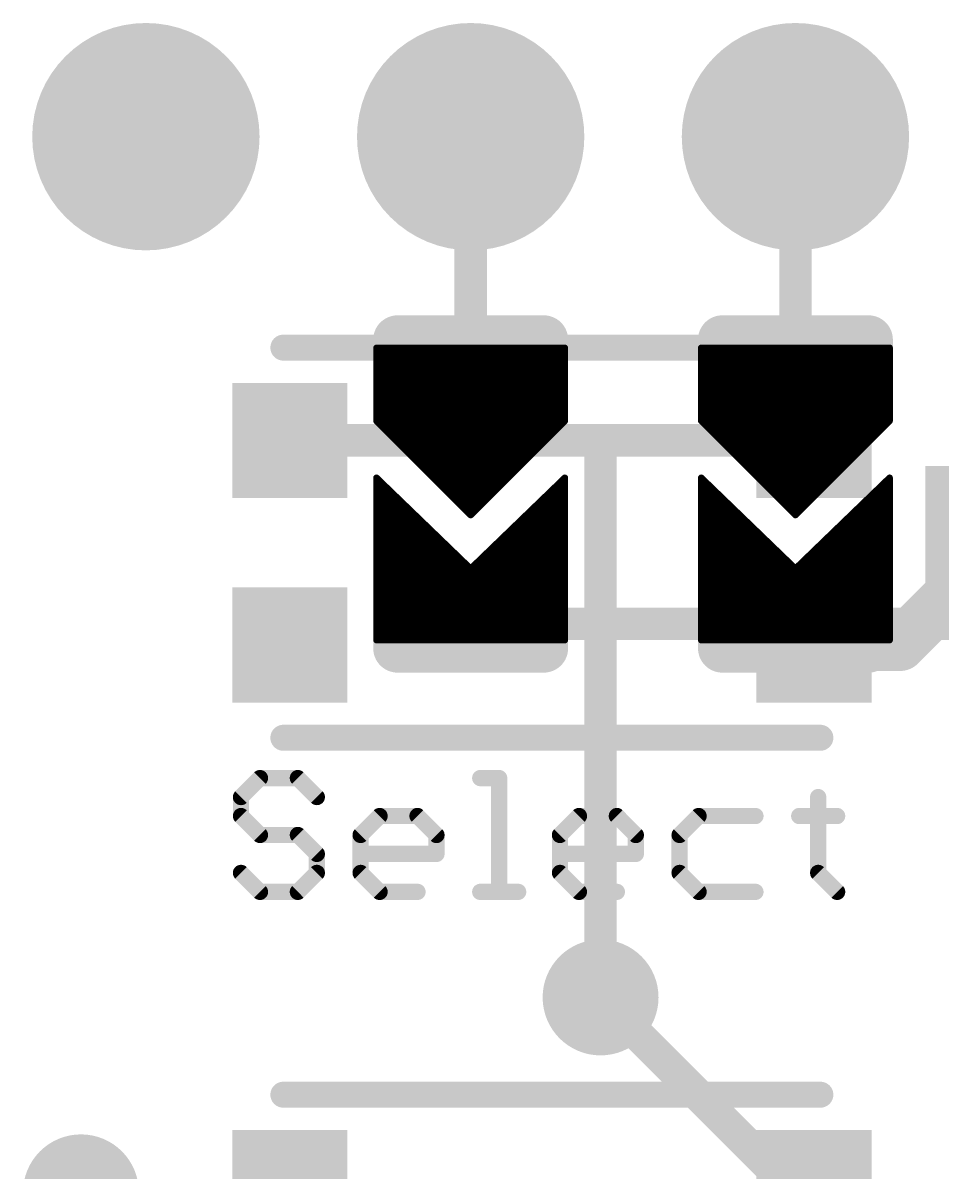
# Model space of a CAD drawing. Extents: x -7.9 to 55.5, y -9.8 to 31.
# Drawn here: x 20.63 to 27.82, y 13.49 to 22.48 of the extents above; entities that cross this region are included whole.
import ezdxf

# ---------------------------------------------------------------- set-up
doc = ezdxf.new("R2010")
doc.units = 0
for name, color, linetype in [('1', 12, 'CONTINUOUS'), ('16', 132, 'CONTINUOUS'), ('17', 110, 'CONTINUOUS'), ('18', 110, 'CONTINUOUS'), ('21', 40, 'CONTINUOUS')]:
    doc.layers.add(name, color=color, linetype=linetype)

# ---------------------------------------------------------------- blocks, each defined once
blk = doc.blocks.new('RECT')
blk.add_solid([(-0.5, -0.5), (0.5, -0.5), (-0.5, 0.5), (0.5, 0.5)])
blk = doc.blocks.new('ROUNDP')
at = {"const_width": 0.5}
blk.add_lwpolyline([(0, -0.25, 1), (0, 0.25, 1), (0, -0.25)], format="xyb", dxfattribs=at)
blk = doc.blocks.new('RECT121920X243840R50')
at = {"const_width": 0.1905}
blk.add_lwpolyline([(0.2858, -0.5715), (0.2858, 0.5715, 0.4142), (0.1905, 0.6668), (-0.1905, 0.6668, 0.4142), (-0.2858, 0.5715), (-0.2858, -0.5715, 0.4142), (-0.1905, -0.6668), (0.1905, -0.6668, 0.4142)], format="xyb", close=True, dxfattribs=at)
blk.add_solid([(-0.2159, -0.5969), (0.2159, -0.5969), (-0.2159, 0.5969), (0.2159, 0.5969)])
blk = doc.blocks.new('ROUNDV')
at = {"const_width": 0.5}
blk.add_lwpolyline([(0, -0.25, 1), (0, 0.25, 1), (0, -0.25)], format="xyb", dxfattribs=at)

msp = doc.modelspace()

# ---------------------------------------------------------------- linework, layer by layer
at = {"layer": '1'}
for points, const_width in [([(25.146, 19.215), (22.715, 19.215)], 0.254), ([(25.146, 14.859), (25.146, 19.215)], 0.254), ([(26.815, 19.215), (25.146, 19.215)], 0.254), ([(27.487, 17.615), (28.287, 18.415)], 0.4064), ([(26.815, 17.615), (27.487, 17.615)], 0.4064)]:
    msp.add_lwpolyline(points, dxfattribs=dict(at, const_width=const_width))
for points, const_width in [([(22.715, 19.2785, 1), (22.715, 19.1515)], 0.127), ([(25.2095, 19.215, 1), (25.0825, 19.215)], 0.127), ([(25.146, 19.2785, 1), (25.146, 19.1515)], 0.127), ([(25.146, 19.1515, 1), (25.146, 19.2785)], 0.127), ([(26.815, 19.1515, 1), (26.815, 19.2785)], 0.127), ([(26.815, 17.7166, 1), (26.815, 17.5134)], 0.2032), ([(27.487, 17.5134, 1), (27.487, 17.7166)], 0.2032), ([(27.4152, 17.6868, 1), (27.5588, 17.5432)], 0.2032), ([(25.0825, 14.859, 1), (25.2095, 14.859)], 0.127)]:
    msp.add_lwpolyline(points, format="xyb", dxfattribs=dict(at, const_width=const_width))
at = {"layer": '16'}
for points, const_width in [([(24.13, 19.812), (24.13, 21.59)], 0.254), ([(26.67, 19.812), (26.67, 21.59)], 0.254), ([(23.3934, 19.939), (23.3934, 19.3675)], 0.0508), ([(24.8666, 19.939), (23.3934, 19.939)], 0.0508), ([(24.8666, 19.3675), (24.8666, 19.939)], 0.0508), ([(25.9334, 19.939), (25.9334, 19.3675)], 0.0508), ([(27.4066, 19.939), (25.9334, 19.939)], 0.0508), ([(27.4066, 19.3675), (27.4066, 19.939)], 0.0508), ([(23.3934, 19.9136), (24.8666, 19.9136)], 0.0508), ([(23.3934, 19.8628), (24.8666, 19.8628)], 0.0508), ([(25.9334, 19.9136), (27.4066, 19.9136)], 0.0508), ([(25.9334, 19.8628), (27.4066, 19.8628)], 0.0508), ([(23.3934, 19.812), (24.8666, 19.812)], 0.0508), ([(23.3934, 19.7612), (24.8666, 19.7612)], 0.0508), ([(25.9334, 19.812), (27.4066, 19.812)], 0.0508), ([(25.9334, 19.7612), (27.4066, 19.7612)], 0.0508), ([(23.3934, 19.7104), (24.8666, 19.7104)], 0.0508), ([(25.9334, 19.7104), (27.4066, 19.7104)], 0.0508), ([(23.3934, 19.6596), (24.8666, 19.6596)], 0.0508), ([(23.3934, 19.6088), (24.8666, 19.6088)], 0.0508), ([(25.9334, 19.6596), (27.4066, 19.6596)], 0.0508), ([(25.9334, 19.6088), (27.4066, 19.6088)], 0.0508), ([(23.3934, 19.558), (24.8666, 19.558)], 0.0508), ([(23.3934, 19.5072), (24.8666, 19.5072)], 0.0508), ([(25.9334, 19.558), (27.4066, 19.558)], 0.0508), ([(25.9334, 19.5072), (27.4066, 19.5072)], 0.0508), ([(23.3934, 19.4564), (24.8666, 19.4564)], 0.0508), ([(23.3934, 19.4056), (24.8666, 19.4056)], 0.0508), ([(25.9334, 19.4564), (27.4066, 19.4564)], 0.0508), ([(25.9334, 19.4056), (27.4066, 19.4056)], 0.0508), ([(23.3934, 19.3675), (24.13, 18.6309)], 0.0508), ([(23.4061, 19.3548), (24.8539, 19.3548)], 0.0508), ([(24.13, 18.6309), (24.8666, 19.3675)], 0.0508), ([(25.9334, 19.3675), (26.67, 18.6309)], 0.0508), ([(25.9461, 19.3548), (27.3939, 19.3548)], 0.0508), ([(26.67, 18.6309), (27.4066, 19.3675)], 0.0508), ([(23.4569, 19.304), (24.8031, 19.304)], 0.0508), ([(23.5077, 19.2532), (24.7523, 19.2532)], 0.0508), ([(25.9969, 19.304), (27.3431, 19.304)], 0.0508), ([(26.0477, 19.2532), (27.2923, 19.2532)], 0.0508), ([(23.5585, 19.2024), (24.7015, 19.2024)], 0.0508), ([(23.6093, 19.1516), (24.6507, 19.1516)], 0.0508), ([(26.0985, 19.2024), (27.2415, 19.2024)], 0.0508), ([(26.1493, 19.1516), (27.1907, 19.1516)], 0.0508), ([(23.6601, 19.1008), (24.5999, 19.1008)], 0.0508), ([(23.7109, 19.05), (24.5491, 19.05)], 0.0508), ([(26.2001, 19.1008), (27.1399, 19.1008)], 0.0508), ([(26.2509, 19.05), (27.0891, 19.05)], 0.0508), ([(23.7617, 18.9992), (24.4983, 18.9992)], 0.0508), ([(26.3017, 18.9992), (27.0383, 18.9992)], 0.0508), ([(23.3934, 18.923), (24.13, 18.2118)], 0.0508), ([(23.3934, 17.653), (23.3934, 18.923)], 0.0508), ([(23.3934, 18.8976), (23.4197, 18.8976)], 0.0508), ([(23.8125, 18.9484), (24.4475, 18.9484)], 0.0508), ([(23.8633, 18.8976), (24.3967, 18.8976)], 0.0508), ([(24.13, 18.2118), (24.8666, 18.923)], 0.0508), ([(24.8403, 18.8976), (24.8666, 18.8976)], 0.0508), ([(24.8666, 18.923), (24.8666, 17.653)], 0.0508), ([(25.9334, 18.923), (26.67, 18.2118)], 0.0508), ([(25.9334, 17.653), (25.9334, 18.923)], 0.0508), ([(25.9334, 18.8976), (25.9597, 18.8976)], 0.0508), ([(26.3525, 18.9484), (26.9875, 18.9484)], 0.0508), ([(26.4033, 18.8976), (26.9367, 18.8976)], 0.0508), ([(26.67, 18.2118), (27.4066, 18.923)], 0.0508), ([(27.3803, 18.8976), (27.4066, 18.8976)], 0.0508), ([(27.4066, 18.923), (27.4066, 17.653)], 0.0508), ([(23.3934, 18.8468), (23.4723, 18.8468)], 0.0508), ([(23.3934, 18.796), (23.5249, 18.796)], 0.0508), ([(23.9141, 18.8468), (24.3459, 18.8468)], 0.0508), ([(23.9649, 18.796), (24.2951, 18.796)], 0.0508), ([(24.7351, 18.796), (24.8666, 18.796)], 0.0508), ([(24.7877, 18.8468), (24.8666, 18.8468)], 0.0508), ([(25.9334, 18.8468), (26.0123, 18.8468)], 0.0508), ([(25.9334, 18.796), (26.0649, 18.796)], 0.0508), ([(26.4541, 18.8468), (26.8859, 18.8468)], 0.0508), ([(26.5049, 18.796), (26.8351, 18.796)], 0.0508), ([(27.2751, 18.796), (27.4066, 18.796)], 0.0508), ([(27.3277, 18.8468), (27.4066, 18.8468)], 0.0508), ([(23.3934, 18.7452), (23.5776, 18.7452)], 0.0508), ([(23.3934, 18.6944), (23.6302, 18.6944)], 0.0508), ([(24.0157, 18.7452), (24.2443, 18.7452)], 0.0508), ([(24.0665, 18.6944), (24.1935, 18.6944)], 0.0508), ([(24.6298, 18.6944), (24.8666, 18.6944)], 0.0508), ([(24.6825, 18.7452), (24.8666, 18.7452)], 0.0508), ([(25.9334, 18.7452), (26.1176, 18.7452)], 0.0508), ([(25.9334, 18.6944), (26.1702, 18.6944)], 0.0508), ([(26.5557, 18.7452), (26.7843, 18.7452)], 0.0508), ([(26.6065, 18.6944), (26.7335, 18.6944)], 0.0508), ([(27.1698, 18.6944), (27.4066, 18.6944)], 0.0508), ([(27.2225, 18.7452), (27.4066, 18.7452)], 0.0508), ([(23.3934, 18.6436), (23.6828, 18.6436)], 0.0508), ([(23.3934, 18.5928), (23.7354, 18.5928)], 0.0508), ([(24.1173, 18.6436), (24.1427, 18.6436)], 0.0508), ([(24.5246, 18.5928), (24.8666, 18.5928)], 0.0508), ([(24.5772, 18.6436), (24.8666, 18.6436)], 0.0508), ([(25.9334, 18.6436), (26.2228, 18.6436)], 0.0508), ([(25.9334, 18.5928), (26.2754, 18.5928)], 0.0508), ([(26.6573, 18.6436), (26.6827, 18.6436)], 0.0508), ([(27.0646, 18.5928), (27.4066, 18.5928)], 0.0508), ([(27.1172, 18.6436), (27.4066, 18.6436)], 0.0508), ([(23.3934, 18.542), (23.788, 18.542)], 0.0508), ([(24.472, 18.542), (24.8666, 18.542)], 0.0508), ([(25.9334, 18.542), (26.328, 18.542)], 0.0508), ([(27.012, 18.542), (27.4066, 18.542)], 0.0508), ([(23.3934, 18.4912), (23.8406, 18.4912)], 0.0508), ([(23.3934, 18.4404), (23.8932, 18.4404)], 0.0508), ([(24.3668, 18.4404), (24.8666, 18.4404)], 0.0508), ([(24.4194, 18.4912), (24.8666, 18.4912)], 0.0508), ([(25.9334, 18.4912), (26.3806, 18.4912)], 0.0508), ([(25.9334, 18.4404), (26.4332, 18.4404)], 0.0508), ([(26.9068, 18.4404), (27.4066, 18.4404)], 0.0508), ([(26.9594, 18.4912), (27.4066, 18.4912)], 0.0508), ([(23.3934, 18.3896), (23.9459, 18.3896)], 0.0508), ([(23.3934, 18.3388), (23.9985, 18.3388)], 0.0508), ([(24.2615, 18.3388), (24.8666, 18.3388)], 0.0508), ([(24.3142, 18.3896), (24.8666, 18.3896)], 0.0508), ([(25.9334, 18.3896), (26.4859, 18.3896)], 0.0508), ([(25.9334, 18.3388), (26.5385, 18.3388)], 0.0508), ([(26.8015, 18.3388), (27.4066, 18.3388)], 0.0508), ([(26.8542, 18.3896), (27.4066, 18.3896)], 0.0508), ([(23.3934, 18.288), (24.0511, 18.288)], 0.0508), ([(23.3934, 18.2372), (24.1037, 18.2372)], 0.0508), ([(24.1563, 18.2372), (24.8666, 18.2372)], 0.0508), ([(24.2089, 18.288), (24.8666, 18.288)], 0.0508), ([(25.9334, 18.288), (26.5911, 18.288)], 0.0508), ([(25.9334, 18.2372), (26.6437, 18.2372)], 0.0508), ([(26.6963, 18.2372), (27.4066, 18.2372)], 0.0508), ([(26.7489, 18.288), (27.4066, 18.288)], 0.0508), ([(23.3934, 18.1864), (24.8666, 18.1864)], 0.0508), ([(25.9334, 18.1864), (27.4066, 18.1864)], 0.0508), ([(23.3934, 18.1356), (24.8666, 18.1356)], 0.0508), ([(23.3934, 18.0848), (24.8666, 18.0848)], 0.0508), ([(25.9334, 18.1356), (27.4066, 18.1356)], 0.0508), ([(25.9334, 18.0848), (27.4066, 18.0848)], 0.0508), ([(23.3934, 18.034), (24.8666, 18.034)], 0.0508), ([(23.3934, 17.9832), (24.8666, 17.9832)], 0.0508), ([(25.9334, 18.034), (27.4066, 18.034)], 0.0508), ([(25.9334, 17.9832), (27.4066, 17.9832)], 0.0508), ([(23.3934, 17.9324), (24.8666, 17.9324)], 0.0508), ([(23.3934, 17.8816), (24.8666, 17.8816)], 0.0508), ([(24.13, 17.78), (26.67, 17.78)], 0.254), ([(25.9334, 17.9324), (27.4066, 17.9324)], 0.0508), ([(25.9334, 17.8816), (27.4066, 17.8816)], 0.0508), ([(26.67, 17.78), (29.21, 17.78)], 0.254), ([(23.3934, 17.8308), (24.8666, 17.8308)], 0.0508), ([(25.9334, 17.8308), (27.4066, 17.8308)], 0.0508), ([(23.3934, 17.78), (24.8666, 17.78)], 0.0508), ([(23.3934, 17.7292), (24.8666, 17.7292)], 0.0508), ([(25.9334, 17.78), (27.4066, 17.78)], 0.0508), ([(25.9334, 17.7292), (27.4066, 17.7292)], 0.0508), ([(23.3934, 17.6784), (24.8666, 17.6784)], 0.0508), ([(24.8666, 17.653), (23.3934, 17.653)], 0.0508), ([(25.9334, 17.6784), (27.4066, 17.6784)], 0.0508), ([(27.4066, 17.653), (25.9334, 17.653)], 0.0508), ([(29.337, 10.668), (25.146, 14.859)], 0.254)]:
    msp.add_lwpolyline(points, dxfattribs=dict(at, const_width=const_width))
for points, const_width in [([(24.1935, 21.59, 1), (24.0665, 21.59)], 0.127), ([(26.7335, 21.59, 1), (26.6065, 21.59)], 0.127), ([(23.4061, 19.939, 1), (23.3807, 19.939)], 0.0254), ([(23.3934, 19.9517, 1), (23.3934, 19.9263)], 0.0254), ([(24.8793, 19.939, 1), (24.8539, 19.939)], 0.0254), ([(24.8666, 19.9263, 1), (24.8666, 19.9517)], 0.0254), ([(25.9461, 19.939, 1), (25.9207, 19.939)], 0.0254), ([(25.9334, 19.9517, 1), (25.9334, 19.9263)], 0.0254), ([(27.4193, 19.939, 1), (27.3939, 19.939)], 0.0254), ([(27.4066, 19.9263, 1), (27.4066, 19.9517)], 0.0254), ([(23.3934, 19.9263, 1), (23.3934, 19.9009)], 0.0254), ([(23.3934, 19.8755, 1), (23.3934, 19.8501)], 0.0254), ([(24.0665, 19.812, 1), (24.1935, 19.812)], 0.127), ([(24.8666, 19.9009, 1), (24.8666, 19.9263)], 0.0254), ([(24.8666, 19.8501, 1), (24.8666, 19.8755)], 0.0254), ([(25.9334, 19.9263, 1), (25.9334, 19.9009)], 0.0254), ([(25.9334, 19.8755, 1), (25.9334, 19.8501)], 0.0254), ([(26.6065, 19.812, 1), (26.7335, 19.812)], 0.127), ([(27.4066, 19.9009, 1), (27.4066, 19.9263)], 0.0254), ([(27.4066, 19.8501, 1), (27.4066, 19.8755)], 0.0254), ([(23.3934, 19.8247, 1), (23.3934, 19.7993)], 0.0254), ([(23.3934, 19.7739, 1), (23.3934, 19.7485)], 0.0254), ([(24.8666, 19.7993, 1), (24.8666, 19.8247)], 0.0254), ([(24.8666, 19.7485, 1), (24.8666, 19.7739)], 0.0254), ([(25.9334, 19.8247, 1), (25.9334, 19.7993)], 0.0254), ([(25.9334, 19.7739, 1), (25.9334, 19.7485)], 0.0254), ([(27.4066, 19.7993, 1), (27.4066, 19.8247)], 0.0254), ([(27.4066, 19.7485, 1), (27.4066, 19.7739)], 0.0254), ([(23.3934, 19.7231, 1), (23.3934, 19.6977)], 0.0254), ([(24.8666, 19.6977, 1), (24.8666, 19.7231)], 0.0254), ([(25.9334, 19.7231, 1), (25.9334, 19.6977)], 0.0254), ([(27.4066, 19.6977, 1), (27.4066, 19.7231)], 0.0254), ([(23.3934, 19.6723, 1), (23.3934, 19.6469)], 0.0254), ([(23.3934, 19.6215, 1), (23.3934, 19.5961)], 0.0254), ([(24.8666, 19.6469, 1), (24.8666, 19.6723)], 0.0254), ([(24.8666, 19.5961, 1), (24.8666, 19.6215)], 0.0254), ([(25.9334, 19.6723, 1), (25.9334, 19.6469)], 0.0254), ([(25.9334, 19.6215, 1), (25.9334, 19.5961)], 0.0254), ([(27.4066, 19.6469, 1), (27.4066, 19.6723)], 0.0254), ([(27.4066, 19.5961, 1), (27.4066, 19.6215)], 0.0254), ([(23.3934, 19.5707, 1), (23.3934, 19.5453)], 0.0254), ([(23.3934, 19.5199, 1), (23.3934, 19.4945)], 0.0254), ([(24.8666, 19.5453, 1), (24.8666, 19.5707)], 0.0254), ([(24.8666, 19.4945, 1), (24.8666, 19.5199)], 0.0254), ([(25.9334, 19.5707, 1), (25.9334, 19.5453)], 0.0254), ([(25.9334, 19.5199, 1), (25.9334, 19.4945)], 0.0254), ([(27.4066, 19.5453, 1), (27.4066, 19.5707)], 0.0254), ([(27.4066, 19.4945, 1), (27.4066, 19.5199)], 0.0254), ([(23.3934, 19.4691, 1), (23.3934, 19.4437)], 0.0254), ([(23.3934, 19.4183, 1), (23.3934, 19.3929)], 0.0254), ([(24.8666, 19.4437, 1), (24.8666, 19.4691)], 0.0254), ([(24.8666, 19.3929, 1), (24.8666, 19.4183)], 0.0254), ([(25.9334, 19.4691, 1), (25.9334, 19.4437)], 0.0254), ([(25.9334, 19.4183, 1), (25.9334, 19.3929)], 0.0254), ([(27.4066, 19.4437, 1), (27.4066, 19.4691)], 0.0254), ([(27.4066, 19.3929, 1), (27.4066, 19.4183)], 0.0254), ([(23.4024, 19.3765, 1), (23.3844, 19.3585)], 0.0254), ([(23.3807, 19.3675, 1), (23.4061, 19.3675)], 0.0254), ([(23.4061, 19.3675, 1), (23.4061, 19.3421)], 0.0254), ([(24.8539, 19.3675, 1), (24.8793, 19.3675)], 0.0254), ([(24.8539, 19.3421, 1), (24.8539, 19.3675)], 0.0254), ([(24.8756, 19.3585, 1), (24.8576, 19.3765)], 0.0254), ([(25.9424, 19.3765, 1), (25.9244, 19.3585)], 0.0254), ([(25.9207, 19.3675, 1), (25.9461, 19.3675)], 0.0254), ([(25.9461, 19.3675, 1), (25.9461, 19.3421)], 0.0254), ([(27.3939, 19.3675, 1), (27.4193, 19.3675)], 0.0254), ([(27.3939, 19.3421, 1), (27.3939, 19.3675)], 0.0254), ([(27.4156, 19.3585, 1), (27.3976, 19.3765)], 0.0254), ([(23.4569, 19.3167, 1), (23.4569, 19.2913)], 0.0254), ([(23.5077, 19.2659, 1), (23.5077, 19.2405)], 0.0254), ([(24.7523, 19.2405, 1), (24.7523, 19.2659)], 0.0254), ([(24.8031, 19.2913, 1), (24.8031, 19.3167)], 0.0254), ([(25.9969, 19.3167, 1), (25.9969, 19.2913)], 0.0254), ([(26.0477, 19.2659, 1), (26.0477, 19.2405)], 0.0254), ([(27.2923, 19.2405, 1), (27.2923, 19.2659)], 0.0254), ([(27.3431, 19.2913, 1), (27.3431, 19.3167)], 0.0254), ([(23.5585, 19.2151, 1), (23.5585, 19.1897)], 0.0254), ([(23.6093, 19.1643, 1), (23.6093, 19.1389)], 0.0254), ([(24.6507, 19.1389, 1), (24.6507, 19.1643)], 0.0254), ([(24.7015, 19.1897, 1), (24.7015, 19.2151)], 0.0254), ([(26.0985, 19.2151, 1), (26.0985, 19.1897)], 0.0254), ([(26.1493, 19.1643, 1), (26.1493, 19.1389)], 0.0254), ([(27.1907, 19.1389, 1), (27.1907, 19.1643)], 0.0254), ([(27.2415, 19.1897, 1), (27.2415, 19.2151)], 0.0254), ([(23.6601, 19.1135, 1), (23.6601, 19.0881)], 0.0254), ([(23.7109, 19.0627, 1), (23.7109, 19.0373)], 0.0254), ([(24.5491, 19.0373, 1), (24.5491, 19.0627)], 0.0254), ([(24.5999, 19.0881, 1), (24.5999, 19.1135)], 0.0254), ([(26.2001, 19.1135, 1), (26.2001, 19.0881)], 0.0254), ([(26.2509, 19.0627, 1), (26.2509, 19.0373)], 0.0254), ([(27.0891, 19.0373, 1), (27.0891, 19.0627)], 0.0254), ([(27.1399, 19.0881, 1), (27.1399, 19.1135)], 0.0254), ([(23.7617, 19.0119, 1), (23.7617, 18.9865)], 0.0254), ([(24.4983, 18.9865, 1), (24.4983, 19.0119)], 0.0254), ([(26.3017, 19.0119, 1), (26.3017, 18.9865)], 0.0254), ([(27.0383, 18.9865, 1), (27.0383, 19.0119)], 0.0254), ([(23.4022, 18.9321, 1), (23.3846, 18.9139)], 0.0254), ([(23.4061, 18.923, 1), (23.3807, 18.923)], 0.0254), ([(23.3934, 18.9103, 1), (23.3934, 18.8849)], 0.0254), ([(23.4197, 18.8849, 1), (23.4197, 18.9103)], 0.0254), ([(23.8125, 18.9611, 1), (23.8125, 18.9357)], 0.0254), ([(23.8633, 18.9103, 1), (23.8633, 18.8849)], 0.0254), ([(24.3967, 18.8849, 1), (24.3967, 18.9103)], 0.0254), ([(24.4475, 18.9357, 1), (24.4475, 18.9611)], 0.0254), ([(24.8403, 18.9103, 1), (24.8403, 18.8849)], 0.0254), ([(24.8793, 18.923, 1), (24.8539, 18.923)], 0.0254), ([(24.8754, 18.9139, 1), (24.8578, 18.9321)], 0.0254), ([(24.8666, 18.8849, 1), (24.8666, 18.9103)], 0.0254), ([(25.9422, 18.9321, 1), (25.9246, 18.9139)], 0.0254), ([(25.9461, 18.923, 1), (25.9207, 18.923)], 0.0254), ([(25.9334, 18.9103, 1), (25.9334, 18.8849)], 0.0254), ([(25.9597, 18.8849, 1), (25.9597, 18.9103)], 0.0254), ([(26.3525, 18.9611, 1), (26.3525, 18.9357)], 0.0254), ([(26.4033, 18.9103, 1), (26.4033, 18.8849)], 0.0254), ([(26.9367, 18.8849, 1), (26.9367, 18.9103)], 0.0254), ([(26.9875, 18.9357, 1), (26.9875, 18.9611)], 0.0254), ([(27.3803, 18.9103, 1), (27.3803, 18.8849)], 0.0254), ([(27.4193, 18.923, 1), (27.3939, 18.923)], 0.0254), ([(27.4154, 18.9139, 1), (27.3978, 18.9321)], 0.0254), ([(27.4066, 18.8849, 1), (27.4066, 18.9103)], 0.0254), ([(23.3934, 18.8595, 1), (23.3934, 18.8341)], 0.0254), ([(23.3934, 18.8087, 1), (23.3934, 18.7833)], 0.0254), ([(23.4723, 18.8341, 1), (23.4723, 18.8595)], 0.0254), ([(23.5249, 18.7833, 1), (23.5249, 18.8087)], 0.0254), ([(23.9141, 18.8595, 1), (23.9141, 18.8341)], 0.0254), ([(23.9649, 18.8087, 1), (23.9649, 18.7833)], 0.0254), ([(24.2951, 18.7833, 1), (24.2951, 18.8087)], 0.0254), ([(24.3459, 18.8341, 1), (24.3459, 18.8595)], 0.0254), ([(24.7351, 18.8087, 1), (24.7351, 18.7833)], 0.0254), ([(24.7877, 18.8595, 1), (24.7877, 18.8341)], 0.0254), ([(24.8666, 18.8341, 1), (24.8666, 18.8595)], 0.0254), ([(24.8666, 18.7833, 1), (24.8666, 18.8087)], 0.0254), ([(25.9334, 18.8595, 1), (25.9334, 18.8341)], 0.0254), ([(25.9334, 18.8087, 1), (25.9334, 18.7833)], 0.0254), ([(26.0123, 18.8341, 1), (26.0123, 18.8595)], 0.0254), ([(26.0649, 18.7833, 1), (26.0649, 18.8087)], 0.0254), ([(26.4541, 18.8595, 1), (26.4541, 18.8341)], 0.0254), ([(26.5049, 18.8087, 1), (26.5049, 18.7833)], 0.0254), ([(26.8351, 18.7833, 1), (26.8351, 18.8087)], 0.0254), ([(26.8859, 18.8341, 1), (26.8859, 18.8595)], 0.0254), ([(27.2751, 18.8087, 1), (27.2751, 18.7833)], 0.0254), ([(27.3277, 18.8595, 1), (27.3277, 18.8341)], 0.0254), ([(27.4066, 18.8341, 1), (27.4066, 18.8595)], 0.0254), ([(27.4066, 18.7833, 1), (27.4066, 18.8087)], 0.0254), ([(23.3934, 18.7579, 1), (23.3934, 18.7325)], 0.0254), ([(23.3934, 18.7071, 1), (23.3934, 18.6817)], 0.0254), ([(23.5776, 18.7325, 1), (23.5776, 18.7579)], 0.0254), ([(23.6302, 18.6817, 1), (23.6302, 18.7071)], 0.0254), ([(24.0157, 18.7579, 1), (24.0157, 18.7325)], 0.0254), ([(24.0665, 18.7071, 1), (24.0665, 18.6817)], 0.0254), ([(24.1935, 18.6817, 1), (24.1935, 18.7071)], 0.0254), ([(24.2443, 18.7325, 1), (24.2443, 18.7579)], 0.0254), ([(24.6298, 18.7071, 1), (24.6298, 18.6817)], 0.0254), ([(24.6825, 18.7579, 1), (24.6825, 18.7325)], 0.0254), ([(24.8666, 18.7325, 1), (24.8666, 18.7579)], 0.0254), ([(24.8666, 18.6817, 1), (24.8666, 18.7071)], 0.0254), ([(25.9334, 18.7579, 1), (25.9334, 18.7325)], 0.0254), ([(25.9334, 18.7071, 1), (25.9334, 18.6817)], 0.0254), ([(26.1176, 18.7325, 1), (26.1176, 18.7579)], 0.0254), ([(26.1702, 18.6817, 1), (26.1702, 18.7071)], 0.0254), ([(26.5557, 18.7579, 1), (26.5557, 18.7325)], 0.0254), ([(26.6065, 18.7071, 1), (26.6065, 18.6817)], 0.0254), ([(26.7335, 18.6817, 1), (26.7335, 18.7071)], 0.0254), ([(26.7843, 18.7325, 1), (26.7843, 18.7579)], 0.0254), ([(27.1698, 18.7071, 1), (27.1698, 18.6817)], 0.0254), ([(27.2225, 18.7579, 1), (27.2225, 18.7325)], 0.0254), ([(27.4066, 18.7325, 1), (27.4066, 18.7579)], 0.0254), ([(27.4066, 18.6817, 1), (27.4066, 18.7071)], 0.0254), ([(23.3934, 18.6563, 1), (23.3934, 18.6309)], 0.0254), ([(23.3934, 18.6055, 1), (23.3934, 18.5801)], 0.0254), ([(23.6828, 18.6309, 1), (23.6828, 18.6563)], 0.0254), ([(23.7354, 18.5801, 1), (23.7354, 18.6055)], 0.0254), ([(24.1173, 18.6563, 1), (24.1173, 18.6309)], 0.0254), ([(24.121, 18.6399, 1), (24.139, 18.6219)], 0.0254), ([(24.121, 18.6219, 1), (24.139, 18.6399)], 0.0254), ([(24.1427, 18.6309, 1), (24.1427, 18.6563)], 0.0254), ([(24.5246, 18.6055, 1), (24.5246, 18.5801)], 0.0254), ([(24.5772, 18.6563, 1), (24.5772, 18.6309)], 0.0254), ([(24.8666, 18.6309, 1), (24.8666, 18.6563)], 0.0254), ([(24.8666, 18.5801, 1), (24.8666, 18.6055)], 0.0254), ([(25.9334, 18.6563, 1), (25.9334, 18.6309)], 0.0254), ([(25.9334, 18.6055, 1), (25.9334, 18.5801)], 0.0254), ([(26.2228, 18.6309, 1), (26.2228, 18.6563)], 0.0254), ([(26.2754, 18.5801, 1), (26.2754, 18.6055)], 0.0254), ([(26.6573, 18.6563, 1), (26.6573, 18.6309)], 0.0254), ([(26.661, 18.6399, 1), (26.679, 18.6219)], 0.0254), ([(26.661, 18.6219, 1), (26.679, 18.6399)], 0.0254), ([(26.6827, 18.6309, 1), (26.6827, 18.6563)], 0.0254), ([(27.0646, 18.6055, 1), (27.0646, 18.5801)], 0.0254), ([(27.1172, 18.6563, 1), (27.1172, 18.6309)], 0.0254), ([(27.4066, 18.6309, 1), (27.4066, 18.6563)], 0.0254), ([(27.4066, 18.5801, 1), (27.4066, 18.6055)], 0.0254), ([(23.3934, 18.5547, 1), (23.3934, 18.5293)], 0.0254), ([(23.788, 18.5293, 1), (23.788, 18.5547)], 0.0254), ([(24.472, 18.5547, 1), (24.472, 18.5293)], 0.0254), ([(24.8666, 18.5293, 1), (24.8666, 18.5547)], 0.0254), ([(25.9334, 18.5547, 1), (25.9334, 18.5293)], 0.0254), ([(26.328, 18.5293, 1), (26.328, 18.5547)], 0.0254), ([(27.012, 18.5547, 1), (27.012, 18.5293)], 0.0254), ([(27.4066, 18.5293, 1), (27.4066, 18.5547)], 0.0254), ([(23.3934, 18.5039, 1), (23.3934, 18.4785)], 0.0254), ([(23.3934, 18.4531, 1), (23.3934, 18.4277)], 0.0254), ([(23.8406, 18.4785, 1), (23.8406, 18.5039)], 0.0254), ([(23.8932, 18.4277, 1), (23.8932, 18.4531)], 0.0254), ([(24.3668, 18.4531, 1), (24.3668, 18.4277)], 0.0254), ([(24.4194, 18.5039, 1), (24.4194, 18.4785)], 0.0254), ([(24.8666, 18.4785, 1), (24.8666, 18.5039)], 0.0254), ([(24.8666, 18.4277, 1), (24.8666, 18.4531)], 0.0254), ([(25.9334, 18.5039, 1), (25.9334, 18.4785)], 0.0254), ([(25.9334, 18.4531, 1), (25.9334, 18.4277)], 0.0254), ([(26.3806, 18.4785, 1), (26.3806, 18.5039)], 0.0254), ([(26.4332, 18.4277, 1), (26.4332, 18.4531)], 0.0254), ([(26.9068, 18.4531, 1), (26.9068, 18.4277)], 0.0254), ([(26.9594, 18.5039, 1), (26.9594, 18.4785)], 0.0254), ([(27.4066, 18.4785, 1), (27.4066, 18.5039)], 0.0254), ([(27.4066, 18.4277, 1), (27.4066, 18.4531)], 0.0254), ([(23.3934, 18.4023, 1), (23.3934, 18.3769)], 0.0254), ([(23.3934, 18.3515, 1), (23.3934, 18.3261)], 0.0254), ([(23.9459, 18.3769, 1), (23.9459, 18.4023)], 0.0254), ([(23.9985, 18.3261, 1), (23.9985, 18.3515)], 0.0254), ([(24.2615, 18.3515, 1), (24.2615, 18.3261)], 0.0254), ([(24.3142, 18.4023, 1), (24.3142, 18.3769)], 0.0254), ([(24.8666, 18.3769, 1), (24.8666, 18.4023)], 0.0254), ([(24.8666, 18.3261, 1), (24.8666, 18.3515)], 0.0254), ([(25.9334, 18.4023, 1), (25.9334, 18.3769)], 0.0254), ([(25.9334, 18.3515, 1), (25.9334, 18.3261)], 0.0254), ([(26.4859, 18.3769, 1), (26.4859, 18.4023)], 0.0254), ([(26.5385, 18.3261, 1), (26.5385, 18.3515)], 0.0254), ([(26.8015, 18.3515, 1), (26.8015, 18.3261)], 0.0254), ([(26.8542, 18.4023, 1), (26.8542, 18.3769)], 0.0254), ([(27.4066, 18.3769, 1), (27.4066, 18.4023)], 0.0254), ([(27.4066, 18.3261, 1), (27.4066, 18.3515)], 0.0254), ([(23.3934, 18.3007, 1), (23.3934, 18.2753)], 0.0254), ([(23.3934, 18.2499, 1), (23.3934, 18.2245)], 0.0254), ([(24.0511, 18.2753, 1), (24.0511, 18.3007)], 0.0254), ([(24.1037, 18.2245, 1), (24.1037, 18.2499)], 0.0254), ([(24.1563, 18.2499, 1), (24.1563, 18.2245)], 0.0254), ([(24.2089, 18.3007, 1), (24.2089, 18.2753)], 0.0254), ([(24.8666, 18.2753, 1), (24.8666, 18.3007)], 0.0254), ([(24.8666, 18.2245, 1), (24.8666, 18.2499)], 0.0254), ([(25.9334, 18.3007, 1), (25.9334, 18.2753)], 0.0254), ([(25.9334, 18.2499, 1), (25.9334, 18.2245)], 0.0254), ([(26.5911, 18.2753, 1), (26.5911, 18.3007)], 0.0254), ([(26.6437, 18.2245, 1), (26.6437, 18.2499)], 0.0254), ([(26.6963, 18.2499, 1), (26.6963, 18.2245)], 0.0254), ([(26.7489, 18.3007, 1), (26.7489, 18.2753)], 0.0254), ([(27.4066, 18.2753, 1), (27.4066, 18.3007)], 0.0254), ([(27.4066, 18.2245, 1), (27.4066, 18.2499)], 0.0254), ([(23.3934, 18.1991, 1), (23.3934, 18.1737)], 0.0254), ([(24.1212, 18.2209, 1), (24.1388, 18.2027)], 0.0254), ([(24.1212, 18.2027, 1), (24.1388, 18.2209)], 0.0254), ([(24.8666, 18.1737, 1), (24.8666, 18.1991)], 0.0254), ([(25.9334, 18.1991, 1), (25.9334, 18.1737)], 0.0254), ([(26.6612, 18.2209, 1), (26.6788, 18.2027)], 0.0254), ([(26.6612, 18.2027, 1), (26.6788, 18.2209)], 0.0254), ([(27.4066, 18.1737, 1), (27.4066, 18.1991)], 0.0254), ([(23.3934, 18.1483, 1), (23.3934, 18.1229)], 0.0254), ([(23.3934, 18.0975, 1), (23.3934, 18.0721)], 0.0254), ([(24.8666, 18.1229, 1), (24.8666, 18.1483)], 0.0254), ([(24.8666, 18.0721, 1), (24.8666, 18.0975)], 0.0254), ([(25.9334, 18.1483, 1), (25.9334, 18.1229)], 0.0254), ([(25.9334, 18.0975, 1), (25.9334, 18.0721)], 0.0254), ([(27.4066, 18.1229, 1), (27.4066, 18.1483)], 0.0254), ([(27.4066, 18.0721, 1), (27.4066, 18.0975)], 0.0254), ([(23.3934, 18.0467, 1), (23.3934, 18.0213)], 0.0254), ([(23.3934, 17.9959, 1), (23.3934, 17.9705)], 0.0254), ([(24.8666, 18.0213, 1), (24.8666, 18.0467)], 0.0254), ([(24.8666, 17.9705, 1), (24.8666, 17.9959)], 0.0254), ([(25.9334, 18.0467, 1), (25.9334, 18.0213)], 0.0254), ([(25.9334, 17.9959, 1), (25.9334, 17.9705)], 0.0254), ([(27.4066, 18.0213, 1), (27.4066, 18.0467)], 0.0254), ([(27.4066, 17.9705, 1), (27.4066, 17.9959)], 0.0254), ([(23.3934, 17.9451, 1), (23.3934, 17.9197)], 0.0254), ([(23.3934, 17.8943, 1), (23.3934, 17.8689)], 0.0254), ([(24.13, 17.8435, 1), (24.13, 17.7165)], 0.127), ([(24.8666, 17.9197, 1), (24.8666, 17.9451)], 0.0254), ([(24.8666, 17.8689, 1), (24.8666, 17.8943)], 0.0254), ([(25.9334, 17.9451, 1), (25.9334, 17.9197)], 0.0254), ([(25.9334, 17.8943, 1), (25.9334, 17.8689)], 0.0254), ([(26.67, 17.8435, 1), (26.67, 17.7165)], 0.127), ([(26.67, 17.7165, 1), (26.67, 17.8435)], 0.127), ([(27.4066, 17.9197, 1), (27.4066, 17.9451)], 0.0254), ([(27.4066, 17.8689, 1), (27.4066, 17.8943)], 0.0254), ([(23.3934, 17.8435, 1), (23.3934, 17.8181)], 0.0254), ([(24.8666, 17.8181, 1), (24.8666, 17.8435)], 0.0254), ([(25.9334, 17.8435, 1), (25.9334, 17.8181)], 0.0254), ([(27.4066, 17.8181, 1), (27.4066, 17.8435)], 0.0254), ([(23.3934, 17.7927, 1), (23.3934, 17.7673)], 0.0254), ([(23.3934, 17.7419, 1), (23.3934, 17.7165)], 0.0254), ([(24.8666, 17.7673, 1), (24.8666, 17.7927)], 0.0254), ([(24.8666, 17.7165, 1), (24.8666, 17.7419)], 0.0254), ([(25.9334, 17.7927, 1), (25.9334, 17.7673)], 0.0254), ([(25.9334, 17.7419, 1), (25.9334, 17.7165)], 0.0254), ([(27.4066, 17.7673, 1), (27.4066, 17.7927)], 0.0254), ([(27.4066, 17.7165, 1), (27.4066, 17.7419)], 0.0254), ([(23.3934, 17.6911, 1), (23.3934, 17.6657)], 0.0254), ([(23.3934, 17.6657, 1), (23.3934, 17.6403)], 0.0254), ([(23.3807, 17.653, 1), (23.4061, 17.653)], 0.0254), ([(24.8539, 17.653, 1), (24.8793, 17.653)], 0.0254), ([(24.8666, 17.6657, 1), (24.8666, 17.6911)], 0.0254), ([(24.8666, 17.6403, 1), (24.8666, 17.6657)], 0.0254), ([(25.9334, 17.6911, 1), (25.9334, 17.6657)], 0.0254), ([(25.9334, 17.6657, 1), (25.9334, 17.6403)], 0.0254), ([(25.9207, 17.653, 1), (25.9461, 17.653)], 0.0254), ([(27.3939, 17.653, 1), (27.4193, 17.653)], 0.0254), ([(27.4066, 17.6657, 1), (27.4066, 17.6911)], 0.0254), ([(27.4066, 17.6403, 1), (27.4066, 17.6657)], 0.0254), ([(25.1909, 14.9039, 1), (25.1011, 14.8141)], 0.127)]:
    msp.add_lwpolyline(points, format="xyb", dxfattribs=dict(at, const_width=const_width))
at = {"layer": '21'}
for points, const_width in [([(22.665, 19.9404), (26.865, 19.9404)], 0.2032), ([(26.865, 16.8896), (22.665, 16.8896)], 0.2032), ([(22.4821, 16.5743), (22.3338, 16.426)], 0.127), ([(22.7787, 16.5743), (22.4821, 16.5743)], 0.127), ([(22.927, 16.426), (22.7787, 16.5743)], 0.127), ([(24.2048, 16.5743), (24.3531, 16.5743)], 0.127), ([(24.3531, 16.5743), (24.3531, 15.6845)], 0.127), ([(22.3338, 16.426), (22.3338, 16.2777)], 0.127), ([(26.8478, 16.426), (26.8478, 15.8328)], 0.127), ([(22.3338, 16.2777), (22.4821, 16.1294)], 0.127), ([(23.2693, 16.1294), (23.4176, 16.2777)], 0.127), ([(23.4176, 16.2777), (23.7142, 16.2777)], 0.127), ([(23.7142, 16.2777), (23.8625, 16.1294)], 0.127), ([(24.8285, 16.1294), (24.9768, 16.2777)], 0.127), ([(24.9768, 16.2777), (25.2734, 16.2777)], 0.127), ([(25.2734, 16.2777), (25.4217, 16.1294)], 0.127), ([(25.9123, 16.2777), (25.764, 16.1294)], 0.127), ([(26.3572, 16.2777), (25.9123, 16.2777)], 0.127), ([(26.6995, 16.2777), (26.9961, 16.2777)], 0.127), ([(22.4821, 16.1294), (22.7787, 16.1294)], 0.127), ([(22.7787, 16.1294), (22.927, 15.9811)], 0.127), ([(23.2693, 15.8328), (23.2693, 16.1294)], 0.127), ([(23.8625, 16.1294), (23.8625, 15.9811)], 0.127), ([(24.8285, 15.8328), (24.8285, 16.1294)], 0.127), ([(25.4217, 16.1294), (25.4217, 15.9811)], 0.127), ([(25.764, 16.1294), (25.764, 15.8328)], 0.127), ([(22.927, 15.9811), (22.927, 15.8328)], 0.127), ([(23.8625, 15.9811), (23.2693, 15.9811)], 0.127), ([(25.4217, 15.9811), (24.8285, 15.9811)], 0.127), ([(22.4821, 15.6845), (22.3338, 15.8328)], 0.127), ([(22.927, 15.8328), (22.7787, 15.6845)], 0.127), ([(23.4176, 15.6845), (23.2693, 15.8328)], 0.127), ([(24.9768, 15.6845), (24.8285, 15.8328)], 0.127), ([(25.764, 15.8328), (25.9123, 15.6845)], 0.127), ([(26.8478, 15.8328), (26.9961, 15.6845)], 0.127), ([(22.7787, 15.6845), (22.4821, 15.6845)], 0.127), ([(23.7142, 15.6845), (23.4176, 15.6845)], 0.127), ([(24.2048, 15.6845), (24.5014, 15.6845)], 0.127), ([(25.2734, 15.6845), (24.9768, 15.6845)], 0.127), ([(25.9123, 15.6845), (26.3572, 15.6845)], 0.127), ([(22.665, 14.0984), (26.865, 14.0984)], 0.2032)]:
    msp.add_lwpolyline(points, dxfattribs=dict(at, const_width=const_width))
for points, const_width in [([(22.665, 19.9912, 1), (22.665, 19.8896)], 0.1016), ([(26.865, 19.8896, 1), (26.865, 19.9912)], 0.1016), ([(22.665, 16.9404, 1), (22.665, 16.8388)], 0.1016), ([(26.865, 16.8388, 1), (26.865, 16.9404)], 0.1016), ([(22.4821, 16.606, 1), (22.4821, 16.5425)], 0.0635), ([(22.5045, 16.5518, 1), (22.4596, 16.5967)], 0.0635), ([(22.8011, 16.5967, 1), (22.7562, 16.5518)], 0.0635), ([(22.7787, 16.5425, 1), (22.7787, 16.606)], 0.0635), ([(24.2048, 16.606, 1), (24.2048, 16.5425)], 0.0635), ([(24.3849, 16.5743, 1), (24.3214, 16.5743)], 0.0635), ([(24.3531, 16.5425, 1), (24.3531, 16.606)], 0.0635), ([(22.3655, 16.426, 1), (22.302, 16.426)], 0.0635), ([(22.3113, 16.4484, 1), (22.3562, 16.4035)], 0.0635), ([(22.9045, 16.4035, 1), (22.9494, 16.4484)], 0.0635), ([(26.8796, 16.426, 1), (26.8161, 16.426)], 0.0635), ([(22.3562, 16.3001, 1), (22.3113, 16.2552)], 0.0635), ([(22.302, 16.2777, 1), (22.3655, 16.2777)], 0.0635), ([(23.4176, 16.3094, 1), (23.4176, 16.2459)], 0.0635), ([(23.44, 16.2552, 1), (23.3951, 16.3001)], 0.0635), ([(23.7366, 16.3001, 1), (23.6917, 16.2552)], 0.0635), ([(23.7142, 16.2459, 1), (23.7142, 16.3094)], 0.0635), ([(24.9768, 16.3094, 1), (24.9768, 16.2459)], 0.0635), ([(24.9992, 16.2552, 1), (24.9543, 16.3001)], 0.0635), ([(25.2958, 16.3001, 1), (25.2509, 16.2552)], 0.0635), ([(25.2734, 16.2459, 1), (25.2734, 16.3094)], 0.0635), ([(25.9123, 16.3094, 1), (25.9123, 16.2459)], 0.0635), ([(25.9348, 16.2552, 1), (25.8899, 16.3001)], 0.0635), ([(26.3572, 16.2459, 1), (26.3572, 16.3094)], 0.0635), ([(26.6995, 16.3094, 1), (26.6995, 16.2459)], 0.0635), ([(26.9961, 16.2459, 1), (26.9961, 16.3094)], 0.0635), ([(22.4821, 16.1611, 1), (22.4821, 16.0976)], 0.0635), ([(22.8011, 16.1518, 1), (22.7562, 16.1069)], 0.0635), ([(22.7787, 16.0976, 1), (22.7787, 16.1611)], 0.0635), ([(23.3011, 16.1294, 1), (23.2376, 16.1294)], 0.0635), ([(23.8942, 16.1294, 1), (23.8307, 16.1294)], 0.0635), ([(24.8602, 16.1294, 1), (24.7967, 16.1294)], 0.0635), ([(25.4534, 16.1294, 1), (25.3899, 16.1294)], 0.0635), ([(25.7958, 16.1294, 1), (25.7323, 16.1294)], 0.0635), ([(22.4596, 16.1069, 1), (22.5045, 16.1518)], 0.0635), ([(23.2468, 16.1518, 1), (23.2918, 16.1069)], 0.0635), ([(23.84, 16.1069, 1), (23.8849, 16.1518)], 0.0635), ([(24.806, 16.1518, 1), (24.8509, 16.1069)], 0.0635), ([(25.3992, 16.1069, 1), (25.4441, 16.1518)], 0.0635), ([(25.7416, 16.1518, 1), (25.7865, 16.1069)], 0.0635), ([(22.9587, 15.9811, 1), (22.8952, 15.9811)], 0.0635), ([(22.9045, 15.9586, 1), (22.9494, 16.0035)], 0.0635), ([(23.2693, 16.0128, 1), (23.2693, 15.9493)], 0.0635), ([(23.8307, 15.9811, 1), (23.8942, 15.9811)], 0.0635), ([(23.8625, 15.9493, 1), (23.8625, 16.0128)], 0.0635), ([(24.8285, 16.0128, 1), (24.8285, 15.9493)], 0.0635), ([(25.3899, 15.9811, 1), (25.4534, 15.9811)], 0.0635), ([(25.4217, 15.9493, 1), (25.4217, 16.0128)], 0.0635), ([(22.3562, 15.8552, 1), (22.3113, 15.8103)], 0.0635), ([(22.8952, 15.8328, 1), (22.9587, 15.8328)], 0.0635), ([(22.9494, 15.8103, 1), (22.9045, 15.8552)], 0.0635), ([(23.2918, 15.8552, 1), (23.2468, 15.8103)], 0.0635), ([(23.2376, 15.8328, 1), (23.3011, 15.8328)], 0.0635), ([(24.8509, 15.8552, 1), (24.806, 15.8103)], 0.0635), ([(24.7967, 15.8328, 1), (24.8602, 15.8328)], 0.0635), ([(25.7323, 15.8328, 1), (25.7958, 15.8328)], 0.0635), ([(25.7865, 15.8552, 1), (25.7416, 15.8103)], 0.0635), ([(26.8161, 15.8328, 1), (26.8796, 15.8328)], 0.0635), ([(26.8703, 15.8552, 1), (26.8254, 15.8103)], 0.0635), ([(22.4821, 15.7163, 1), (22.4821, 15.6527)], 0.0635), ([(22.4596, 15.662, 1), (22.5045, 15.707)], 0.0635), ([(22.7562, 15.707, 1), (22.8011, 15.662)], 0.0635), ([(22.7787, 15.6527, 1), (22.7787, 15.7163)], 0.0635), ([(23.4176, 15.7163, 1), (23.4176, 15.6527)], 0.0635), ([(23.3951, 15.662, 1), (23.44, 15.707)], 0.0635), ([(23.7142, 15.6527, 1), (23.7142, 15.7163)], 0.0635), ([(24.2048, 15.7163, 1), (24.2048, 15.6527)], 0.0635), ([(24.5014, 15.6527, 1), (24.5014, 15.7163)], 0.0635), ([(24.9768, 15.7163, 1), (24.9768, 15.6527)], 0.0635), ([(24.9543, 15.662, 1), (24.9992, 15.707)], 0.0635), ([(25.2734, 15.6527, 1), (25.2734, 15.7163)], 0.0635), ([(25.9123, 15.7163, 1), (25.9123, 15.6527)], 0.0635), ([(25.8899, 15.662, 1), (25.9348, 15.707)], 0.0635), ([(26.3572, 15.6527, 1), (26.3572, 15.7163)], 0.0635), ([(26.9737, 15.662, 1), (27.0186, 15.707)], 0.0635), ([(24.3214, 15.6845, 1), (24.3849, 15.6845)], 0.0635), ([(22.665, 14.1492, 1), (22.665, 14.0476)], 0.1016), ([(26.865, 14.0476, 1), (26.865, 14.1492)], 0.1016)]:
    msp.add_lwpolyline(points, format="xyb", dxfattribs=dict(at, const_width=const_width))

# ---------------------------------------------------------------- block references
at = {"layer": '1'}
for p, xscale, yscale, rotation in [((22.715, 19.215), 0.9, 0.9, 180), ((26.815, 19.215), 0.9, 0.9, 180), ((28.287, 18.415), 1.2, 1.2, 90), ((22.715, 17.615), 0.9, 0.9, 180), ((26.815, 17.615), 0.9, 0.9, 180)]:
    msp.add_blockref('RECT', p, dxfattribs=dict(at, xscale=xscale, yscale=yscale, rotation=rotation))
at = {"layer": '1', "xscale": 0.9, "yscale": 0.9}
for p in [(22.715, 13.373), (26.815, 13.373)]:
    msp.add_blockref('RECT', p, dxfattribs=at)
at = {"layer": '16', "rotation": 270}
for p in [(24.13, 19.812), (26.67, 19.812), (24.13, 17.78), (26.67, 17.78)]:
    msp.add_blockref('RECT121920X243840R50', p, dxfattribs=at)
at = {"layer": '17', "xscale": 1.778, "yscale": 1.778}
for p in [(21.59, 21.59), (21.59, 21.59), (24.13, 21.59), (24.13, 21.59), (26.67, 21.59), (26.67, 21.59)]:
    msp.add_blockref('ROUNDP', p, dxfattribs=at)
at = {"layer": '18', "xscale": 0.9064, "yscale": 0.9064}
for p in [(25.146, 14.859), (25.146, 14.859), (21.082, 13.335), (21.082, 13.335)]:
    msp.add_blockref('ROUNDV', p, dxfattribs=at)

doc.saveas('drawing.dxf')
